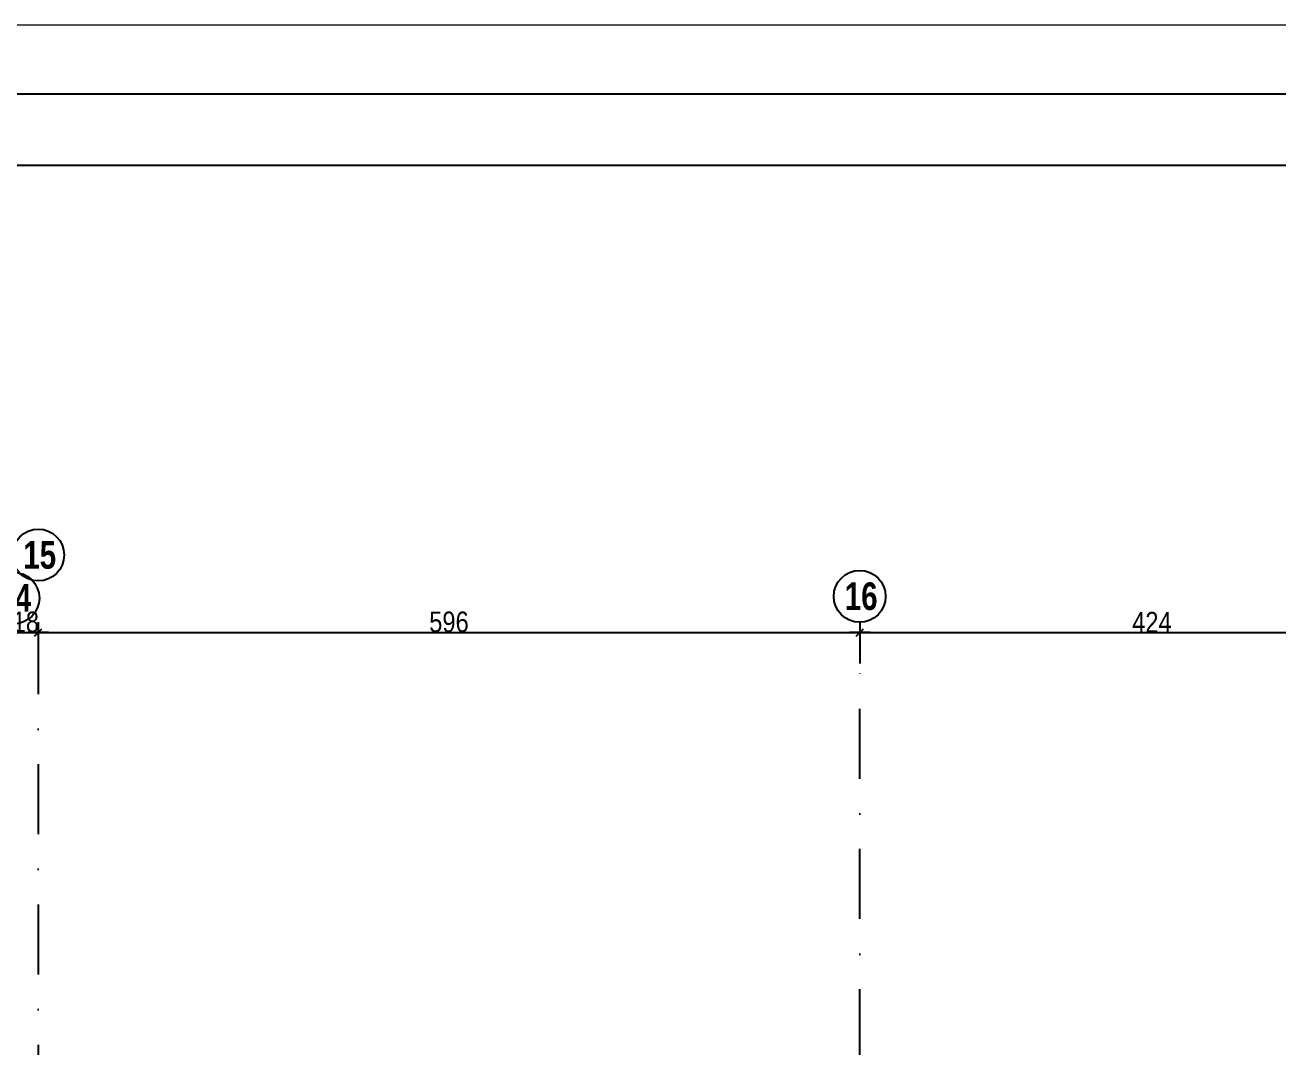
# Model space of a CAD drawing. Header units: millimetres. Extents: x -26249 to 60250, y -21218 to 23336.
# Drawn here: x 18804 to 19713, y 8012 to 8753 of the extents above; entities that cross this region are included whole.
import ezdxf

# ---------------------------------------------------------------- set-up
doc = ezdxf.new("R2010")
doc.units = ezdxf.units.MM
doc.linetypes.add('TIRETPTX2', pattern=[50.8, 25.4, -12.7, 0, -12.7])
for name, color, linetype in [('01_cote_gen', 4, 'Continuous'), ('01_linteaux', 2, 'Continuous'), ('01_texte', 230, 'Continuous'), ('AA_COTES', 2, 'Continuous')]:
    doc.layers.add(name, color=color, linetype=linetype)
doc.layers.add('01_murs_coup', color=5, linetype='Continuous', lineweight=60)
doc.styles.add('impact', font='impact.ttf')
doc.styles.add('STYLE2', font='ARIALN.TTF')
doc.dimstyles.new('JB50', dxfattribs={"dimscale": 0.1, "dimtxt": 150, "dimasz": 15, "dimexe": 0.1, "dimexo": 0.1, "dimgap": 0.09, "dimtad": 1, "dimdec": 1, "dimdsep": 46, "dimtxsty": 'STYLE2', "dimblk1": 'BOND_G', "dimblk2": 'BOND_D', "dimsah": 1, "dimcen": 1.5, "dimdle": 0.01, "dimse1": 1, "dimse2": 1, "dimclrd": 4, "dimclre": 2, "dimclrt": 6, "dimazin": 2, "dimtfac": 2.333333, "dimtdec": 1, "dimtix": 1, "dimtmove": 2, "dimatfit": 3, "dimldrblk": 'BOND_G', "dimfxl": 1, "dimtolj": 1, "dimtzin": 0, "dimarcsym": 0})

# ---------------------------------------------------------------- blocks, each defined once
blk = doc.blocks.new('BOND_G')
at = {"layer": 'AA_COTES', "color": 0}
for p, q in [((0, -5), (0, 15)), ((5, 0), (-5, 0)), ((1.77, 1.77), (-1.77, -1.77))]:
    blk.add_line(p, q, dxfattribs=at)
blk = doc.blocks.new('BOND_D')
at = {"layer": 'AA_COTES', "color": 0}
for p, q in [((5, 0), (-5, 0)), ((-1.77, -1.77), (1.77, 1.77)), ((0, 5), (0, -15))]:
    blk.add_line(p, q, dxfattribs=at)
blk = doc.blocks.new('*D1933')
at = {"layer": '01_cote_gen', "color": 4, "lineweight": -2, "transparency": 16777216}
blk.add_line((18815.15, 8312.71), (19408.15, 8312.71), dxfattribs=at)
at = {"layer": 'Defpoints', "color": 0, "transparency": 16777216}
for p in [(19409.65, 8312.71), (18813.65, 8302.65), (19409.65, 8194.66)]:
    blk.add_point(p, dxfattribs=at)
at = {"layer": '01_cote_gen', "color": 4, "lineweight": -2, "transparency": 16777216, "xscale": 1.5, "yscale": 1.5, "zscale": 1.5, "rotation": 180}
blk.add_blockref('BOND_G', (18813.65, 8312.71), dxfattribs=at)
at = {"layer": '01_cote_gen', "color": 4, "lineweight": -2, "transparency": 16777216, "xscale": 1.5, "yscale": 1.5, "zscale": 1.5}
blk.add_blockref('BOND_D', (19409.65, 8312.71), dxfattribs=at)
at = {"layer": '01_cote_gen', "color": 6, "transparency": 16777216, "insert": (19111.65, 8320.38), "char_height": 15, "attachment_point": 5, "style": 'STYLE2'}
blk.add_mtext('\\A1;596', dxfattribs=at)
blk = doc.blocks.new('*D1934')
at = {"layer": '01_cote_gen', "color": 4, "lineweight": -2, "transparency": 16777216}
blk.add_line((19411.15, 8312.71), (19832.15, 8312.71), dxfattribs=at)
at = {"layer": 'Defpoints', "color": 0, "transparency": 16777216}
for p in [(19833.65, 8312.71), (19409.65, 8290.58), (19833.65, 8273.99)]:
    blk.add_point(p, dxfattribs=at)
at = {"layer": '01_cote_gen', "color": 4, "lineweight": -2, "transparency": 16777216, "xscale": 1.5, "yscale": 1.5, "zscale": 1.5, "rotation": 180}
blk.add_blockref('BOND_G', (19409.65, 8312.71), dxfattribs=at)
at = {"layer": '01_cote_gen', "color": 4, "lineweight": -2, "transparency": 16777216, "xscale": 1.5, "yscale": 1.5, "zscale": 1.5}
blk.add_blockref('BOND_D', (19833.65, 8312.71), dxfattribs=at)
at = {"layer": '01_cote_gen', "color": 6, "transparency": 16777216, "insert": (19621.65, 8320.25), "char_height": 15, "attachment_point": 5, "style": 'STYLE2'}
blk.add_mtext('\\A1;424', dxfattribs=at)
blk = doc.blocks.new('*D2019')
at = {"layer": '01_cote_gen', "color": 4, "lineweight": -2, "transparency": 16777216}
blk.add_line((18797.15, 8312.71), (18812.15, 8312.71), dxfattribs=at)
at = {"layer": 'Defpoints', "color": 0, "transparency": 16777216}
for p in [(18813.65, 8312.71), (18795.65, 8302.65), (18813.65, 8302.65)]:
    blk.add_point(p, dxfattribs=at)
at = {"layer": '01_cote_gen', "color": 4, "lineweight": -2, "transparency": 16777216, "xscale": 1.5, "yscale": 1.5, "zscale": 1.5, "rotation": 180}
blk.add_blockref('BOND_G', (18795.65, 8312.71), dxfattribs=at)
at = {"layer": '01_cote_gen', "color": 4, "lineweight": -2, "transparency": 16777216, "xscale": 1.5, "yscale": 1.5, "zscale": 1.5}
blk.add_blockref('BOND_D', (18813.65, 8312.71), dxfattribs=at)
at = {"layer": '01_cote_gen', "color": 6, "transparency": 16777216, "insert": (18804.65, 8320.38), "char_height": 15, "attachment_point": 5, "style": 'STYLE2'}
blk.add_mtext('\\A1;18', dxfattribs=at)

msp = doc.modelspace()

# ---------------------------------------------------------------- linework, layer by layer
at = {"layer": '01_linteaux', "linetype": 'TIRETPTX2', "ltscale": 2}
msp.add_line((19409.651, 6884.635), (19409.651, 8290.212), dxfattribs=at)
msp.add_lwpolyline([(18813.651, 8318.947), (18813.651, 5784.277)], dxfattribs=at)
at = {"layer": '01_murs_coup', "linetype": 'Continuous', "lineweight": 5}
msp.add_line((22206.96, 8753.358), (11662.741, 8753.358), dxfattribs=at)
at = {"layer": '01_texte'}
for p, q in [((22156.96, 8703.358), (11712.741, 8703.358)), ((16069.651, 8651.728), (20943.612, 8651.728))]:
    msp.add_line(p, q, dxfattribs=at)
for centre in [(18813.651, 8368.959), (18795.651, 8337.753), (19409.651, 8339.018)]:
    msp.add_circle(centre, 18.806, dxfattribs=at)

# ---------------------------------------------------------------- texts
at = {"layer": '01_texte', "char_height": 20, "attachment_point": 1, "line_spacing_factor": 0.895453, "style": 'impact'}
for s, insert in [('15', (18802.763, 8379.066)), ('14', (18784.763, 8347.86)), ('16', (19398.764, 8349.125))]:
    msp.add_mtext(s, dxfattribs=dict(at, insert=insert))

# ---------------------------------------------------------------- dimensions: what is measured, and where the dimension line sits
at = {"layer": '01_cote_gen'}
for base, p1, p2, picture, middle in [((18813.651, 8312.712), (18795.651, 8302.652), (18813.651, 8302.652), '*D2019', (18804.651, 8320.38)), ((19409.651, 8312.712), (18813.651, 8302.652), (19409.651, 8194.664), '*D1933', (19111.651, 8320.38)), ((19833.651, 8312.712), (19409.651, 8290.581), (19833.651, 8273.993), '*D1934', (19621.651, 8320.252))]:
    dim = msp.add_linear_dim(base=base, p1=p1, p2=p2, dimstyle='JB50', dxfattribs=at)
    dim.commit()
    dim.dimension.update_dxf_attribs({"geometry": picture, "text_midpoint": middle})

doc.saveas('drawing.dxf')
